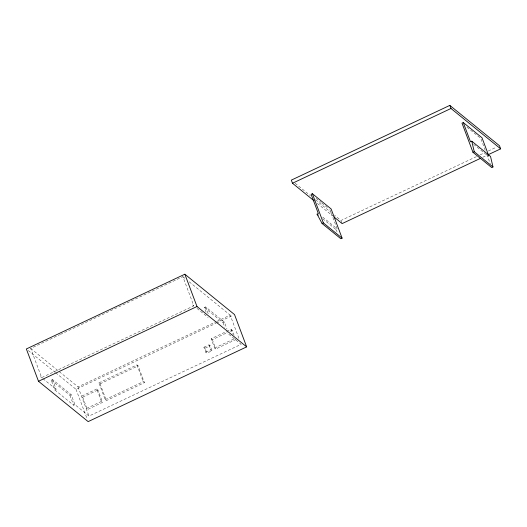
<?xml version="1.0" encoding="UTF-8"?>
<svg xmlns="http://www.w3.org/2000/svg" width="527" height="527" viewBox="0 0 527 527"><rect width="100%" height="100%" fill="white"/><g stroke="black" fill="none" stroke-linecap="round" stroke-linejoin="round"><path stroke-width="0.4" stroke-dasharray="2.63 1.98" d="M60.381 334.421L182.856 276.662L193.824 305.851L41.666 377.615L30.691 348.426L59.637 334.77M476.415 156.618L340.982 220.49L334.612 215.319M480.137 154.859L484.603 152.758M488.318 150.999L496.506 147.138M482.791 157.263L487.258 155.162M322.702 218.731L335.824 229.39L337.089 228.79L329.856 209.535M206.11 312.109L204.384 307.524L205.649 306.925L224.397 322.155L226.979 329.032M74.933 404.644L73.661 405.243L54.92 390.013L51.185 380.079L52.456 379.48L71.198 394.703L74.933 404.644L88.991 416.06L241.155 344.302L226.86 332.689M54.92 390.013L56.191 389.413L52.456 379.48M30.691 348.426L78.016 386.871L216.077 321.76M216.821 321.411L230.18 315.106L239.133 338.92M55.645 372.767L76.02 389.321L215.918 323.341M216.663 322.992L233.033 315.271M204.384 307.524L223.125 322.755L224.397 322.155M51.185 380.079L69.926 395.303L71.198 394.703M98.905 382.872L136.948 364.928L138.12 365.883L144.418 382.648L106.382 400.592L105.209 399.637L98.905 382.872L100.077 383.821L106.382 400.592M100.077 383.821L138.12 365.883M96.737 389.012L81.52 396.185L82.693 397.141L87.357 409.565L102.574 402.384L97.91 389.967L96.737 389.012L101.401 401.436L102.574 402.384M82.693 397.141L97.91 389.967M214.641 348.031L234.548 338.644L235.721 339.592L215.813 348.979L214.641 348.031L211.136 338.716L225.885 331.76M226.623 331.411L231.043 329.322L232.216 330.277L234.1 335.291M211.136 338.716L212.309 339.665L227.058 332.708M230.003 331.318L232.216 330.277M203.896 347.247L208.969 344.856L210.141 345.804L212.006 350.778L206.933 353.169L205.761 352.214L203.896 347.247L205.069 348.202L206.933 353.169M205.069 348.202L210.141 345.804M101.401 401.436L86.191 408.609L87.357 409.565M105.209 399.637L143.252 381.7L144.418 382.648M205.761 352.214L210.833 349.823L212.006 350.778M467.001 127.205L480.749 138.37M473.635 144.339L488.628 156.519M316.108 198.369L321.108 202.434M321.733 202.941L328.604 208.521M295.133 183.244L310.416 195.655M315.508 199.799L331.43 212.73M317.313 203.422L332.596 215.833M322.722 217.117L337.089 228.79M182.856 276.662L186.011 279.224M189.167 281.787L230.18 315.106M192.658 304.902L193.824 305.851M196.933 308.374L208.119 317.465M28.26 350.521L55.006 372.246M40.493 376.66L41.666 377.615M42.924 378.643L56.191 389.413M335.824 229.39L337.359 232.262M481.039 139.141L485.367 150.663M486.81 154.503L490.275 163.719M341.213 221.109L341.911 222.974M231.043 329.322L232.934 334.342M223.125 322.755L224.851 327.339M205.649 306.925L208.527 314.573M212.309 339.665L215.813 348.979M208.969 344.856L210.833 349.823M136.948 364.928L143.252 381.7M78.016 386.871L88.991 416.06M76.02 389.321L87.291 419.308M69.926 395.303L73.661 405.243"/><path stroke-width="0.79" d="M488.002 154.806L500.65 148.845L499.484 145.735L449.814 105.387L291.312 180.135L292.478 183.244L314.125 200.833M292.478 183.244L450.98 108.49L500.65 148.845M312.379 193.712L311.108 194.311L318.348 213.567L317.076 214.16L322.083 223.501L340.824 238.731L342.095 238.132L331.121 208.942L312.379 193.712L323.347 222.901L342.095 238.132M463.273 122.547L462.008 123.147L472.976 152.336L491.724 167.566L492.989 166.967L490.525 156.433L471.777 141.203L470.512 141.803L463.273 122.547L482.014 137.778L488.674 155.485M184.852 274.211L26.35 348.966L38.491 381.265L88.161 421.613L246.662 346.865L234.522 314.566L184.852 274.211L196.993 306.51L246.662 346.865M322.083 223.501L323.347 222.901M472.976 152.336L474.247 151.736L492.989 166.967M480.558 158.317L342.148 223.593L333.868 216.867M38.491 381.265L196.993 306.51M317.076 214.16L318.328 215.174M449.814 105.387L450.98 108.49M471.777 141.203L474.247 151.736"/></g></svg>
